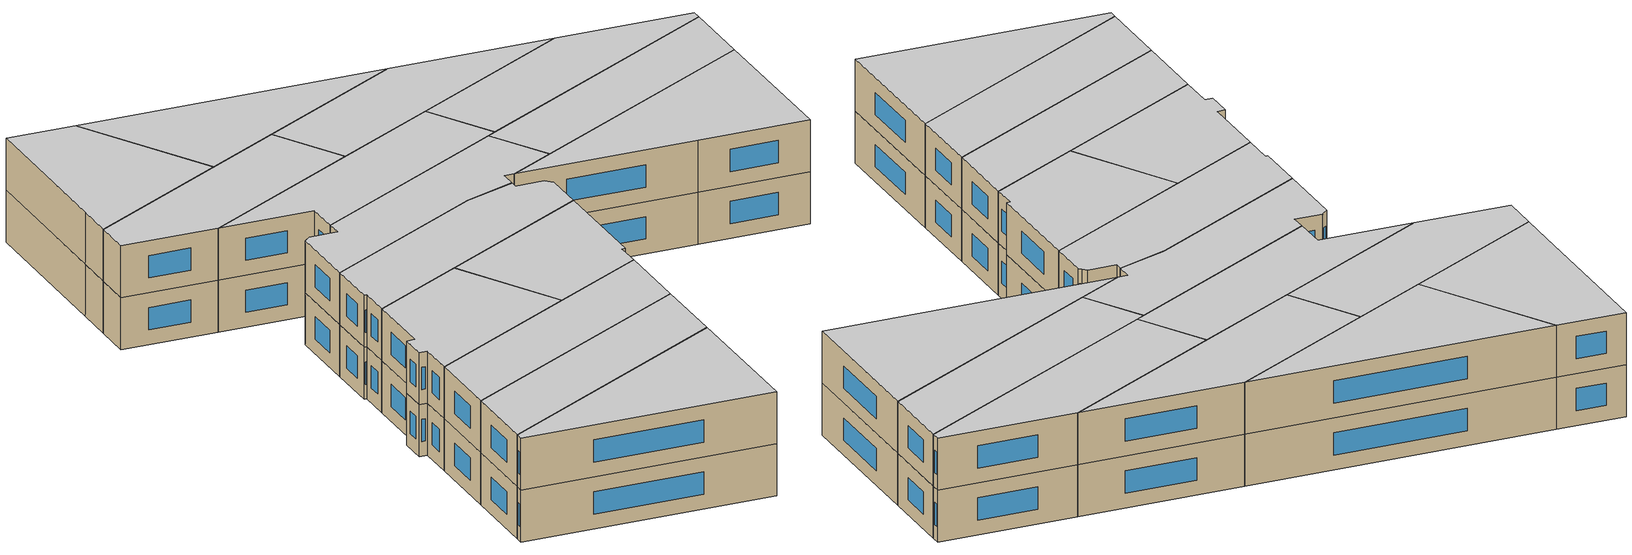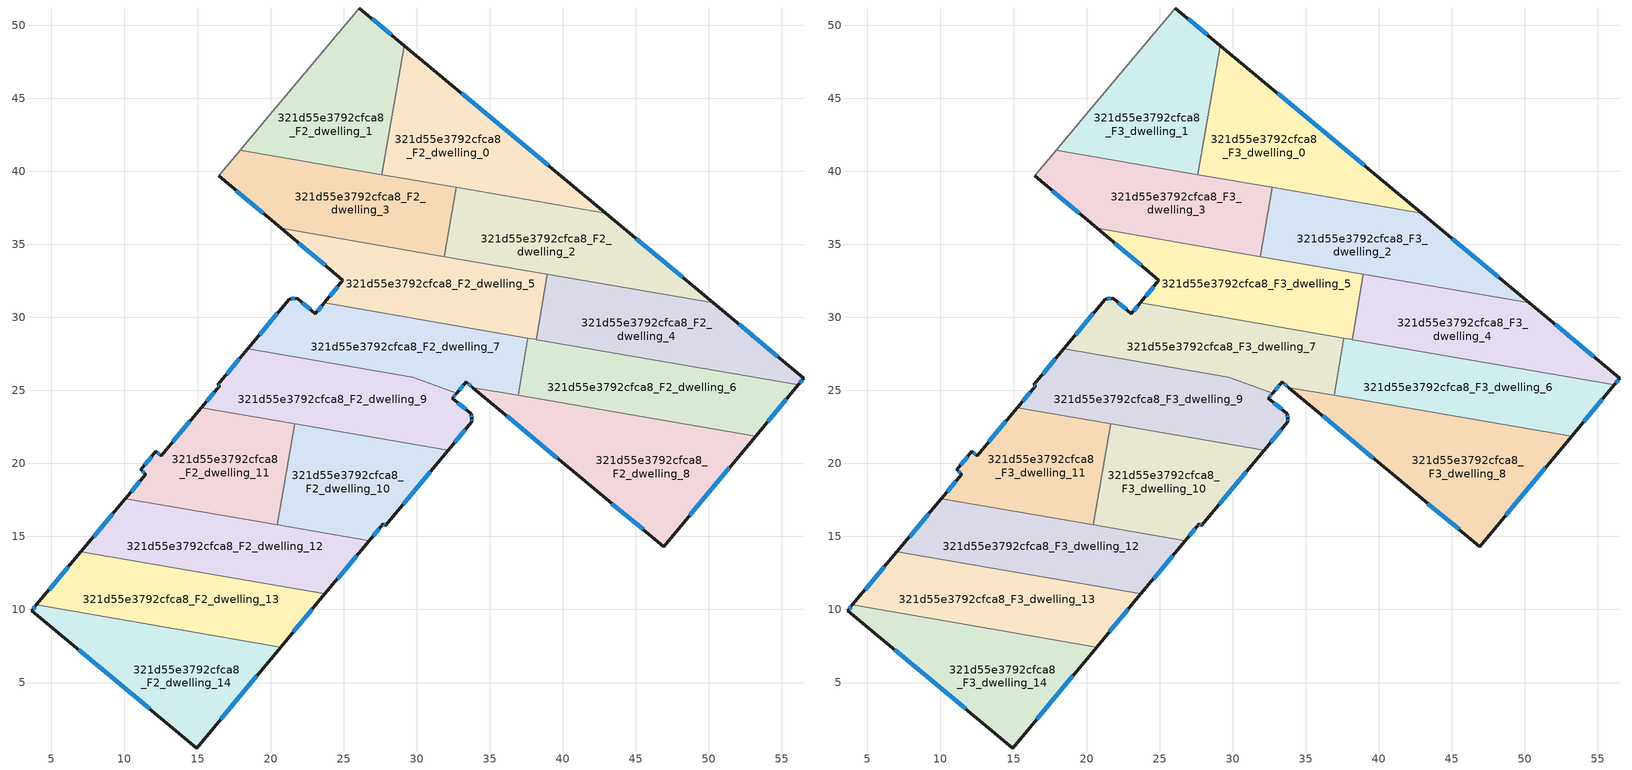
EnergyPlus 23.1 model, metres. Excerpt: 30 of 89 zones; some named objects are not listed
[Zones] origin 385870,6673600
321d55e3792cfca8_F2_dwelling_0
 floor to 321d55e3792cfca8_F1_dwelling_0 (EU_floor_Construction): 42.94,37.13 27.63,39.77 29.15,48.61 z6
 wall outside (EU_wall_Construction): 42.94,37.13 29.15,48.61 z6:9
 wall to 321d55e3792cfca8_F2_dwelling_1 (EU_wall_Construction): 29.15,48.61 27.63,39.77 z6:9
 wall to 321d55e3792cfca8_F2_dwelling_2 (EU_wall_Construction): 32.72,38.89 42.94,37.13 z6:9
 wall to 321d55e3792cfca8_F2_dwelling_3 (EU_wall_Construction): 27.63,39.77 32.72,38.89 z6:9
 window (EU_Window_Construction): 39,40.41 33.09,45.33 z6.86:8.14
321d55e3792cfca8_F2_dwelling_1
 floor to 321d55e3792cfca8_F1_dwelling_1 (EU_floor_Construction): 29.15,48.61 27.63,39.77 17.91,41.44 19.44,43.25 26.07,51.17 z6
 wall outside (EU_wall_Construction): 29.15,48.61 26.07,51.17 z6:9
 wall adiabatic (EU_wall_Construction): 26.07,51.17 19.44,43.25 17.91,41.44 z6:9
 wall to 321d55e3792cfca8_F2_dwelling_3 (EU_wall_Construction): 17.91,41.44 27.63,39.77 z6:9
 window (EU_Window_Construction): 28.27,49.34 26.95,50.44 z6.86:8.14
321d55e3792cfca8_F2_dwelling_10
 floor to 321d55e3792cfca8_F1_dwelling_10 (EU_floor_Construction): 32.16,20.91 27.86,15.74 27.7,15.86 26.75,14.72 20.45,15.8 21.64,22.72 z6
 wall outside (EU_wall_Construction): 26.75,14.72 27.7,15.86 27.86,15.74 32.16,20.91 z6:9
 wall to 321d55e3792cfca8_F2_dwelling_11 (EU_wall_Construction): 21.64,22.72 20.45,15.8 z6:9
 wall to 321d55e3792cfca8_F2_dwelling_9 (EU_wall_Construction): 32.16,20.91 21.64,22.72 z6:9
 wall to 321d55e3792cfca8_F2_dwelling_12 (EU_wall_Construction): 20.45,15.8 26.75,14.72 z6:9
 window (EU_Window_Construction): 29.09,17.22 30.93,19.43 / 27.75,15.83 27.81,15.78 / 27.03,15.04 27.43,15.53 z6.86:8.14
321d55e3792cfca8_F2_dwelling_11
 floor to 321d55e3792cfca8_F1_dwelling_11 (EU_floor_Construction): 21.64,22.72 20.45,15.8 10.07,17.6 11.46,19.26 11.1,19.55 12.16,20.82 12.52,20.53 15.27,23.82 z6
 wall outside (EU_wall_Construction): 15.27,23.82 12.52,20.53 12.16,20.82 11.1,19.55 11.46,19.26 10.07,17.6 z6:9
 wall to 321d55e3792cfca8_F2_dwelling_9 (EU_wall_Construction): 21.64,22.72 15.27,23.82 z6:9
 wall to 321d55e3792cfca8_F2_dwelling_12 (EU_wall_Construction): 10.07,17.6 20.45,15.8 z6:9
 window (EU_Window_Construction): 11.2,19.47 11.36,19.34 / 11.86,20.46 11.4,19.91 / 12.42,20.61 12.26,20.73 / 14.49,22.88 13.31,21.47 / 11.06,18.78 10.46,18.07 z6.86:8.14
321d55e3792cfca8_F2_dwelling_12
 floor to 321d55e3792cfca8_F1_dwelling_12 (EU_floor_Construction): 26.75,14.72 23.72,11.07 7.02,13.95 10.07,17.6 z6
 wall outside (EU_wall_Construction): 23.72,11.07 26.75,14.72 / 10.07,17.6 7.02,13.95 z6:9
 wall to 321d55e3792cfca8_F2_dwelling_13 (EU_wall_Construction): 7.02,13.95 23.72,11.07 z6:9
 window (EU_Window_Construction): 24.59,12.11 25.89,13.67 / 9.19,16.55 7.89,14.99 z6.86:8.14
321d55e3792cfca8_F2_dwelling_13
 floor to 321d55e3792cfca8_F1_dwelling_13 (EU_floor_Construction): 23.72,11.07 20.7,7.42 3.97,10.31 7.02,13.95 z6
 wall outside (EU_wall_Construction): 20.7,7.42 23.72,11.07 / 7.02,13.95 3.97,10.31 z6:9
 wall to 321d55e3792cfca8_F2_dwelling_14 (EU_wall_Construction): 3.97,10.31 20.7,7.42 z6:9
 window (EU_Window_Construction): 21.56,8.46 22.86,10.03 / 6.15,12.91 4.84,11.35 z6.86:8.14
321d55e3792cfca8_F2_dwelling_14
 floor to 321d55e3792cfca8_F1_dwelling_14 (EU_floor_Construction): 20.7,7.42 14.96,0.52 3.65,9.93 3.97,10.31 z6
 wall outside (EU_wall_Construction): 3.97,10.31 3.65,9.93 14.96,0.52 20.7,7.42 z6:9
 window (EU_Window_Construction): 16.6,2.49 19.06,5.45 / 6.88,7.24 11.73,3.21 / 3.88,10.2 3.74,10.03 z6.86:8.14
321d55e3792cfca8_F2_dwelling_2
 floor to 321d55e3792cfca8_F1_dwelling_2 (EU_floor_Construction): 42.94,37.13 50.31,30.98 31.91,34.16 32.72,38.89 z6
 wall outside (EU_wall_Construction): 50.31,30.98 42.94,37.13 z6:9
 wall to 321d55e3792cfca8_F2_dwelling_3 (EU_wall_Construction): 32.72,38.89 31.91,34.16 z6:9
 wall to 321d55e3792cfca8_F2_dwelling_4 (EU_wall_Construction): 38.95,32.94 50.31,30.98 z6:9
 wall to 321d55e3792cfca8_F2_dwelling_5 (EU_wall_Construction): 31.91,34.16 38.95,32.94 z6:9
 window (EU_Window_Construction): 48.2,32.74 45.04,35.37 z6.86:8.14
321d55e3792cfca8_F2_dwelling_3
 floor to 321d55e3792cfca8_F1_dwelling_3 (EU_floor_Construction): 32.72,38.89 31.91,34.16 20.73,36.09 16.44,39.7 17.91,41.44 z6
 wall outside (EU_wall_Construction): 16.44,39.7 20.73,36.09 z6:9
 wall adiabatic (EU_wall_Construction): 17.91,41.44 16.44,39.7 z6:9
 wall to 321d55e3792cfca8_F2_dwelling_5 (EU_wall_Construction): 20.73,36.09 31.91,34.16 z6:9
 window (EU_Window_Construction): 17.67,38.66 19.5,37.12 z6.86:8.14
321d55e3792cfca8_F2_dwelling_4
 floor to 321d55e3792cfca8_F1_dwelling_4 (EU_floor_Construction): 50.31,30.98 56.5,25.83 56.14,25.38 38.18,28.48 38.95,32.94 z6
 wall outside (EU_wall_Construction): 56.14,25.38 56.5,25.83 50.31,30.98 z6:9
 wall to 321d55e3792cfca8_F2_dwelling_5 (EU_wall_Construction): 38.95,32.94 38.18,28.48 z6:9
 wall to 321d55e3792cfca8_F2_dwelling_6 (EU_wall_Construction): 38.18,28.48 56.14,25.38 z6:9
 window (EU_Window_Construction): 56.24,25.51 56.4,25.7 / 54.73,27.3 52.08,29.51 z6.86:8.14
321d55e3792cfca8_F2_dwelling_5
 floor to 321d55e3792cfca8_F1_dwelling_5 (EU_floor_Construction): 38.95,32.94 38.18,28.48 23.67,30.98 24.95,32.54 20.73,36.09 z6
 wall outside (EU_wall_Construction): 20.73,36.09 24.95,32.54 23.67,30.98 z6:9
 wall to 321d55e3792cfca8_F2_dwelling_7 (EU_wall_Construction): 23.67,30.98 37.62,28.58 z6:9
 wall to 321d55e3792cfca8_F2_dwelling_6 (EU_wall_Construction): 37.62,28.58 38.18,28.48 z6:9
 window (EU_Window_Construction): 21.93,35.07 23.74,33.55 / 24.58,32.09 24.04,31.43 z6.86:8.14
321d55e3792cfca8_F2_dwelling_6
 floor to 321d55e3792cfca8_F1_dwelling_6 (EU_floor_Construction): 56.14,25.38 53.2,21.86 36.94,24.66 37.62,28.58 z6
 wall outside (EU_wall_Construction): 53.2,21.86 56.14,25.38 z6:9
 wall to 321d55e3792cfca8_F2_dwelling_7 (EU_wall_Construction): 37.62,28.58 36.94,24.66 z6:9
 wall to 321d55e3792cfca8_F2_dwelling_8 (EU_wall_Construction): 36.94,24.66 53.2,21.86 z6:9
 window (EU_Window_Construction): 54.04,22.86 55.3,24.38 z6.86:8.14
321d55e3792cfca8_F2_dwelling_7
 floor to 321d55e3792cfca8_F1_dwelling_7 (EU_floor_Construction): 37.62,28.58 36.94,24.66 33.85,25.19 33.39,25.58 32.74,24.79 29.75,25.9 18.45,27.85 21.28,31.25 21.82,31.3 23.07,30.25 23.67,30.98 z6
 wall outside (EU_wall_Construction): 21.81,31.31 21.28,31.25 18.45,27.85 / 23.67,30.98 23.07,30.25 21.82,31.3 / 32.74,24.79 33.39,25.58 33.85,25.19 z6:9
 wall to 321d55e3792cfca8_F2_dwelling_9 (EU_wall_Construction): 18.45,27.85 29.75,25.9 32.74,24.79 z6:9
 wall to 321d55e3792cfca8_F2_dwelling_8 (EU_wall_Construction): 33.85,25.19 36.94,24.66 z6:9
 window (EU_Window_Construction): 21.66,31.29 21.43,31.27 / 22.71,30.55 22.18,31 / 23.5,30.77 23.24,30.46 / 33.52,25.47 33.72,25.3 / 32.92,25.02 33.2,25.35 / 20.47,30.28 19.26,28.82 z6.86:8.14
321d55e3792cfca8_F2_dwelling_8
 floor to 321d55e3792cfca8_F1_dwelling_8 (EU_floor_Construction): 53.2,21.86 46.92,14.31 41.95,18.42 33.85,25.19 z6
 wall outside (EU_wall_Construction): 33.85,25.19 41.95,18.42 46.92,14.31 53.2,21.86 z6:9
 window (EU_Window_Construction): 36.16,23.26 39.64,20.36 / 48.71,16.46 51.4,19.7 / 43.37,17.25 45.5,15.48 z6.86:8.14
321d55e3792cfca8_F2_dwelling_9
 floor to 321d55e3792cfca8_F1_dwelling_9 (EU_floor_Construction): 32.74,24.79 32.45,24.45 33.74,23.38 33.77,23.05 33.78,22.85 32.16,20.91 15.27,23.82 16.51,25.3 16.4,25.39 18.45,27.85 29.75,25.9 z6
 wall outside (EU_wall_Construction): 18.45,27.85 16.4,25.39 16.51,25.3 15.27,23.82 / 32.16,20.91 33.78,22.85 33.77,23.05 33.74,23.38 32.45,24.45 32.74,24.79 z6:9
 window (EU_Window_Construction): 16.43,25.36 16.48,25.33 / 17.86,27.15 16.99,26.09 / 32.53,24.55 32.66,24.7 / 33.37,23.69 32.82,24.15 / 33.76,23.15 33.74,23.29 / 33.78,22.91 33.77,23 / 32.63,21.46 33.32,22.29 / 16.16,24.88 15.63,24.24 z6.86:8.14
321d55e3792cfca8_F3_dwelling_0
 floor to 321d55e3792cfca8_F2_dwelling_0 (EU_floor_Construction): 42.94,37.13 27.63,39.77 29.15,48.61 z9
 wall outside (EU_wall_Construction): 42.94,37.13 29.15,48.61 z9:12
 wall to 321d55e3792cfca8_F3_dwelling_1 (EU_wall_Construction): 29.15,48.61 27.63,39.77 z9:12
 wall to 321d55e3792cfca8_F3_dwelling_2 (EU_wall_Construction): 32.72,38.89 42.94,37.13 z9:12
 wall to 321d55e3792cfca8_F3_dwelling_3 (EU_wall_Construction): 27.63,39.77 32.72,38.89 z9:12
 window (EU_Window_Construction): 39,40.41 33.09,45.33 z9.86:11.14
 ceiling to 321d55e3792cfca8_F4_dwelling_0 (EU_floor_Construction): 42.94,37.13 29.15,48.61 27.63,39.77 z12
321d55e3792cfca8_F3_dwelling_1
 floor to 321d55e3792cfca8_F2_dwelling_1 (EU_floor_Construction): 29.15,48.61 27.63,39.77 17.91,41.44 19.44,43.25 26.07,51.17 z9
 wall outside (EU_wall_Construction): 29.15,48.61 26.07,51.17 z9:12
 wall adiabatic (EU_wall_Construction): 26.07,51.17 19.44,43.25 17.91,41.44 z9:12
 wall to 321d55e3792cfca8_F3_dwelling_3 (EU_wall_Construction): 17.91,41.44 27.63,39.77 z9:12
 window (EU_Window_Construction): 28.27,49.34 26.95,50.44 z9.86:11.14
 ceiling to 321d55e3792cfca8_F4_dwelling_1 (EU_floor_Construction): 27.63,39.77 29.15,48.61 26.07,51.17 19.44,43.25 17.91,41.44 z12
321d55e3792cfca8_F3_dwelling_10
 floor to 321d55e3792cfca8_F2_dwelling_10 (EU_floor_Construction): 32.16,20.91 27.86,15.74 27.7,15.86 26.75,14.72 20.45,15.8 21.64,22.72 z9
 wall outside (EU_wall_Construction): 26.75,14.72 27.7,15.86 27.86,15.74 32.16,20.91 z9:12
 wall to 321d55e3792cfca8_F3_dwelling_11 (EU_wall_Construction): 21.64,22.72 20.45,15.8 z9:12
 wall to 321d55e3792cfca8_F3_dwelling_9 (EU_wall_Construction): 32.16,20.91 21.64,22.72 z9:12
 wall to 321d55e3792cfca8_F3_dwelling_12 (EU_wall_Construction): 20.45,15.8 26.75,14.72 z9:12
 window (EU_Window_Construction): 29.09,17.22 30.93,19.43 / 27.75,15.83 27.81,15.78 / 27.03,15.04 27.43,15.53 z9.86:11.14
 ceiling to 321d55e3792cfca8_F4_dwelling_10 (EU_floor_Construction): 27.86,15.74 32.16,20.91 21.64,22.72 20.45,15.8 26.75,14.72 27.7,15.86 z12
321d55e3792cfca8_F3_dwelling_11
 floor to 321d55e3792cfca8_F2_dwelling_11 (EU_floor_Construction): 21.64,22.72 20.45,15.8 10.07,17.6 11.46,19.26 11.1,19.55 12.16,20.82 12.52,20.53 15.27,23.82 z9
 wall outside (EU_wall_Construction): 15.27,23.82 12.52,20.53 12.16,20.82 11.1,19.55 11.46,19.26 10.07,17.6 z9:12
 wall to 321d55e3792cfca8_F3_dwelling_9 (EU_wall_Construction): 21.64,22.72 15.27,23.82 z9:12
 wall to 321d55e3792cfca8_F3_dwelling_12 (EU_wall_Construction): 10.07,17.6 20.45,15.8 z9:12
 window (EU_Window_Construction): 11.2,19.47 11.36,19.34 / 11.86,20.46 11.4,19.91 / 12.42,20.61 12.26,20.73 / 14.49,22.88 13.31,21.47 / 11.06,18.78 10.46,18.07 z9.86:11.14
 ceiling to 321d55e3792cfca8_F4_dwelling_11 (EU_floor_Construction): 20.45,15.8 21.64,22.72 15.27,23.82 12.52,20.53 12.16,20.82 11.1,19.55 11.46,19.26 10.07,17.6 z12
321d55e3792cfca8_F3_dwelling_12
 floor to 321d55e3792cfca8_F2_dwelling_12 (EU_floor_Construction): 26.75,14.72 23.72,11.07 7.02,13.95 10.07,17.6 z9
 wall outside (EU_wall_Construction): 23.72,11.07 26.75,14.72 / 10.07,17.6 7.02,13.95 z9:12
 wall to 321d55e3792cfca8_F3_dwelling_13 (EU_wall_Construction): 7.02,13.95 23.72,11.07 z9:12
 window (EU_Window_Construction): 24.59,12.11 25.89,13.67 / 9.19,16.55 7.89,14.99 z9.86:11.14
 ceiling to 321d55e3792cfca8_F4_dwelling_12 (EU_floor_Construction): 23.72,11.07 26.75,14.72 10.07,17.6 7.02,13.95 z12
321d55e3792cfca8_F3_dwelling_13
 floor to 321d55e3792cfca8_F2_dwelling_13 (EU_floor_Construction): 23.72,11.07 20.7,7.42 3.97,10.31 7.02,13.95 z9
 wall outside (EU_wall_Construction): 20.7,7.42 23.72,11.07 / 7.02,13.95 3.97,10.31 z9:12
 wall to 321d55e3792cfca8_F3_dwelling_14 (EU_wall_Construction): 3.97,10.31 20.7,7.42 z9:12
 window (EU_Window_Construction): 21.56,8.46 22.86,10.03 / 6.15,12.91 4.84,11.35 z9.86:11.14
 ceiling to 321d55e3792cfca8_F4_dwelling_13 (EU_floor_Construction): 20.7,7.42 23.72,11.07 7.02,13.95 3.97,10.31 z12
321d55e3792cfca8_F3_dwelling_14
 floor to 321d55e3792cfca8_F2_dwelling_14 (EU_floor_Construction): 20.7,7.42 14.96,0.52 3.65,9.93 3.97,10.31 z9
 wall outside (EU_wall_Construction): 3.97,10.31 3.65,9.93 14.96,0.52 20.7,7.42 z9:12
 window (EU_Window_Construction): 16.6,2.49 19.06,5.45 / 6.88,7.24 11.73,3.21 / 3.88,10.2 3.74,10.03 z9.86:11.14
 ceiling to 321d55e3792cfca8_F4_dwelling_14 (EU_floor_Construction): 14.96,0.52 20.7,7.42 3.97,10.31 3.65,9.93 z12
321d55e3792cfca8_F3_dwelling_2
 floor to 321d55e3792cfca8_F2_dwelling_2 (EU_floor_Construction): 42.94,37.13 50.31,30.98 31.91,34.16 32.72,38.89 z9
 wall outside (EU_wall_Construction): 50.31,30.98 42.94,37.13 z9:12
 wall to 321d55e3792cfca8_F3_dwelling_3 (EU_wall_Construction): 32.72,38.89 31.91,34.16 z9:12
 wall to 321d55e3792cfca8_F3_dwelling_4 (EU_wall_Construction): 38.95,32.94 50.31,30.98 z9:12
 wall to 321d55e3792cfca8_F3_dwelling_5 (EU_wall_Construction): 31.91,34.16 38.95,32.94 z9:12
 window (EU_Window_Construction): 48.2,32.74 45.04,35.37 z9.86:11.14
 ceiling to 321d55e3792cfca8_F4_dwelling_2 (EU_floor_Construction): 50.31,30.98 42.94,37.13 32.72,38.89 31.91,34.16 z12
321d55e3792cfca8_F3_dwelling_3
 floor to 321d55e3792cfca8_F2_dwelling_3 (EU_floor_Construction): 32.72,38.89 31.91,34.16 20.73,36.09 16.44,39.7 17.91,41.44 z9
 wall outside (EU_wall_Construction): 16.44,39.7 20.73,36.09 z9:12
 wall adiabatic (EU_wall_Construction): 17.91,41.44 16.44,39.7 z9:12
 wall to 321d55e3792cfca8_F3_dwelling_5 (EU_wall_Construction): 20.73,36.09 31.91,34.16 z9:12
 window (EU_Window_Construction): 17.67,38.66 19.5,37.12 z9.86:11.14
 ceiling to 321d55e3792cfca8_F4_dwelling_3 (EU_floor_Construction): 31.91,34.16 32.72,38.89 17.91,41.44 16.44,39.7 20.73,36.09 z12
321d55e3792cfca8_F3_dwelling_4
 floor to 321d55e3792cfca8_F2_dwelling_4 (EU_floor_Construction): 50.31,30.98 56.5,25.83 56.14,25.38 38.18,28.48 38.95,32.94 z9
 wall outside (EU_wall_Construction): 56.14,25.38 56.5,25.83 50.31,30.98 z9:12
 wall to 321d55e3792cfca8_F3_dwelling_5 (EU_wall_Construction): 38.95,32.94 38.18,28.48 z9:12
 wall to 321d55e3792cfca8_F3_dwelling_6 (EU_wall_Construction): 38.18,28.48 56.14,25.38 z9:12
 window (EU_Window_Construction): 56.24,25.51 56.4,25.7 / 54.73,27.3 52.08,29.51 z9.86:11.14
 ceiling to 321d55e3792cfca8_F4_dwelling_4 (EU_floor_Construction): 56.14,25.38 56.5,25.83 50.31,30.98 38.95,32.94 38.18,28.48 z12
321d55e3792cfca8_F3_dwelling_5
 floor to 321d55e3792cfca8_F2_dwelling_5 (EU_floor_Construction): 38.95,32.94 38.18,28.48 23.67,30.98 24.95,32.54 20.73,36.09 z9
 wall outside (EU_wall_Construction): 20.73,36.09 24.95,32.54 23.67,30.98 z9:12
 wall to 321d55e3792cfca8_F3_dwelling_7 (EU_wall_Construction): 23.67,30.98 37.62,28.58 z9:12
 wall to 321d55e3792cfca8_F3_dwelling_6 (EU_wall_Construction): 37.62,28.58 38.18,28.48 z9:12
 window (EU_Window_Construction): 21.93,35.07 23.74,33.55 / 24.58,32.09 24.04,31.43 z9.86:11.14
 ceiling to 321d55e3792cfca8_F4_dwelling_5 (EU_floor_Construction): 38.18,28.48 38.95,32.94 20.73,36.09 24.95,32.54 23.67,30.98 z12
321d55e3792cfca8_F3_dwelling_6
 floor to 321d55e3792cfca8_F2_dwelling_6 (EU_floor_Construction): 56.14,25.38 53.2,21.86 36.94,24.66 37.62,28.58 z9
 wall outside (EU_wall_Construction): 53.2,21.86 56.14,25.38 z9:12
 wall to 321d55e3792cfca8_F3_dwelling_7 (EU_wall_Construction): 37.62,28.58 36.94,24.66 z9:12
 wall to 321d55e3792cfca8_F3_dwelling_8 (EU_wall_Construction): 36.94,24.66 53.2,21.86 z9:12
 window (EU_Window_Construction): 54.04,22.86 55.3,24.38 z9.86:11.14
 ceiling to 321d55e3792cfca8_F4_dwelling_6 (EU_floor_Construction): 53.2,21.86 56.14,25.38 37.62,28.58 36.94,24.66 z12
321d55e3792cfca8_F3_dwelling_7
 floor to 321d55e3792cfca8_F2_dwelling_7 (EU_floor_Construction): 37.62,28.58 36.94,24.66 33.85,25.19 33.39,25.58 32.74,24.79 29.75,25.9 18.45,27.85 21.28,31.25 21.82,31.3 23.07,30.25 23.67,30.98 z9
 wall outside (EU_wall_Construction): 21.81,31.31 21.28,31.25 18.45,27.85 / 23.67,30.98 23.07,30.25 21.82,31.3 / 32.74,24.79 33.39,25.58 33.85,25.19 z9:12
 wall to 321d55e3792cfca8_F3_dwelling_9 (EU_wall_Construction): 18.45,27.85 29.75,25.9 32.74,24.79 z9:12
 wall to 321d55e3792cfca8_F3_dwelling_8 (EU_wall_Construction): 33.85,25.19 36.94,24.66 z9:12
 window (EU_Window_Construction): 21.66,31.29 21.43,31.27 / 22.71,30.55 22.18,31 / 23.5,30.77 23.24,30.46 / 33.52,25.47 33.72,25.3 / 32.92,25.02 33.2,25.35 / 20.47,30.28 19.26,28.82 z9.86:11.14
 ceiling to 321d55e3792cfca8_F4_dwelling_7 (EU_floor_Construction): 36.94,24.66 37.62,28.58 23.67,30.98 23.07,30.25 21.82,31.3 21.28,31.25 18.45,27.85 29.75,25.9 32.74,24.79 33.39,25.58 33.85,25.19 z12
321d55e3792cfca8_F3_dwelling_8
 floor to 321d55e3792cfca8_F2_dwelling_8 (EU_floor_Construction): 53.2,21.86 46.92,14.31 41.95,18.42 33.85,25.19 z9
 wall outside (EU_wall_Construction): 33.85,25.19 41.95,18.42 46.92,14.31 53.2,21.86 z9:12
 window (EU_Window_Construction): 36.16,23.26 39.64,20.36 / 48.71,16.46 51.4,19.7 / 43.37,17.25 45.5,15.48 z9.86:11.14
 ceiling to 321d55e3792cfca8_F4_dwelling_8 (EU_floor_Construction): 46.92,14.31 53.2,21.86 33.85,25.19 41.95,18.42 z12
321d55e3792cfca8_F3_dwelling_9
 floor to 321d55e3792cfca8_F2_dwelling_9 (EU_floor_Construction): 32.74,24.79 32.45,24.45 33.74,23.38 33.77,23.05 33.78,22.85 32.16,20.91 15.27,23.82 16.51,25.3 16.4,25.39 18.45,27.85 29.75,25.9 z9
 wall outside (EU_wall_Construction): 18.45,27.85 16.4,25.39 16.51,25.3 15.27,23.82 / 32.16,20.91 33.78,22.85 33.77,23.05 33.74,23.38 32.45,24.45 32.74,24.79 z9:12
 window (EU_Window_Construction): 16.43,25.36 16.48,25.33 / 17.86,27.15 16.99,26.09 / 32.53,24.55 32.66,24.7 / 33.37,23.69 32.82,24.15 / 33.76,23.15 33.74,23.29 / 33.78,22.91 33.77,23 / 32.63,21.46 33.32,22.29 / 16.16,24.88 15.63,24.24 z9.86:11.14
 ceiling to 321d55e3792cfca8_F4_dwelling_9 (EU_floor_Construction): 32.16,20.91 33.78,22.85 33.77,23.05 33.74,23.38 32.45,24.45 32.74,24.79 29.75,25.9 18.45,27.85 16.4,25.39 16.51,25.3 15.27,23.82 z12
[Building]
EU S2 Campaign: North Axis=0; Terrain=City; Solar Distribution=FullExterior
[Site:Location]
Helsinki-Vantaa.AP: Latitude=60.317; Longitude=24.963; Time Zone=2; Elevation=54.6
[SizingPeriod:WeatherFileDays]
AnnualSizingPeriod: Begin Month=1; Begin Day of Month=1; End Month=12; End Day of Month=31; Day of Week for Start Day=Monday; Use Weather File Daylight Saving Period=No; Use Weather File Rain and Snow Indicators=No
[MATERIAL]
EU_InternalMass_Material: Roughness=MediumRough; Thickness=0.1; Conductivity=1; Density=1800; Specific Heat=900; Thermal Absorptance=0.9; Solar Absorptance=0.7; Visible Absorptance=0.7
[MATERIAL:NOMASS] Roughness=MediumRough; Thermal Absorptance=0.9; Solar Absorptance=0.7; Visible Absorptance=0.7
Name | Thermal Resistance
EU_wall_NoMass | 1.10183
EU_floor_NoMass | 1.70606
[WINDOWMATERIAL:SIMPLEGLAZINGSYSTEM]
EU_Window_SimpleGlazing: UFactor=3.11035; Solar Heat Gain Coefficient=0.8; Visible Transmittance=0.8
[CONSTRUCTION]
EU_wall_Construction: EU_wall_NoMass
EU_floor_Construction: EU_floor_NoMass
EU_Window_Construction: EU_Window_SimpleGlazing
EU_InternalMass_Construction: EU_InternalMass_Material
[ZONE] Type=1; Multiplier=1; Ceiling Height=autocalculate; Floor Area=autocalculate; Part of Total Floor Area=Yes
Name | Volume
321d55e3792cfca8_F2_dwelling_0; 321d55e3792cfca8_F3_dwelling_0 | 208.976
321d55e3792cfca8_F2_dwelling_1; 321d55e3792cfca8_F3_dwelling_1 | 209
321d55e3792cfca8_F2_dwelling_10; 321d55e3792cfca8_F3_dwelling_10 | 181.278
321d55e3792cfca8_F2_dwelling_11; 321d55e3792cfca8_F3_dwelling_11 | 181.263
321d55e3792cfca8_F2_dwelling_12; 321d55e3792cfca8_F3_dwelling_12 | 209.038
321d55e3792cfca8_F2_dwelling_13; 321d55e3792cfca8_F3_dwelling_13 | 209.026
321d55e3792cfca8_F2_dwelling_14; 321d55e3792cfca8_F3_dwelling_14 | 208.985
321d55e3792cfca8_F2_dwelling_2; 321d55e3792cfca8_F3_dwelling_2 | 209.036
321d55e3792cfca8_F2_dwelling_3; 321d55e3792cfca8_F3_dwelling_3 | 209.024
321d55e3792cfca8_F2_dwelling_4; 321d55e3792cfca8_F3_dwelling_4 | 209.021
321d55e3792cfca8_F2_dwelling_5; 321d55e3792cfca8_F3_dwelling_5 | 209.016
321d55e3792cfca8_F2_dwelling_6; 321d55e3792cfca8_F3_dwelling_6 | 210.522
321d55e3792cfca8_F2_dwelling_7; 321d55e3792cfca8_F3_dwelling_7 | 210.53
321d55e3792cfca8_F2_dwelling_8; 321d55e3792cfca8_F3_dwelling_8 | 250.913
321d55e3792cfca8_F2_dwelling_9; 321d55e3792cfca8_F3_dwelling_9 | 219.546
[INTERNALMASS] Construction=EU_InternalMass_Construction
Name | Zone or ZoneList | Surface Area
321d55e3792cfca8_F2_dwelling_0_EU_InternalMass | 321d55e3792cfca8_F2_dwelling_0 | 69.6591
321d55e3792cfca8_F2_dwelling_1_EU_InternalMass | 321d55e3792cfca8_F2_dwelling_1 | 69.6657
321d55e3792cfca8_F2_dwelling_2_EU_InternalMass | 321d55e3792cfca8_F2_dwelling_2 | 69.6795
321d55e3792cfca8_F2_dwelling_3_EU_InternalMass | 321d55e3792cfca8_F2_dwelling_3 | 69.6744
321d55e3792cfca8_F2_dwelling_4_EU_InternalMass | 321d55e3792cfca8_F2_dwelling_4 | 69.6765
321d55e3792cfca8_F2_dwelling_5_EU_InternalMass | 321d55e3792cfca8_F2_dwelling_5 | 69.6728
321d55e3792cfca8_F2_dwelling_6_EU_InternalMass | 321d55e3792cfca8_F2_dwelling_6 | 70.1732
321d55e3792cfca8_F2_dwelling_7_EU_InternalMass | 321d55e3792cfca8_F2_dwelling_7 | 70.1765
321d55e3792cfca8_F2_dwelling_8_EU_InternalMass | 321d55e3792cfca8_F2_dwelling_8 | 83.6384
321d55e3792cfca8_F2_dwelling_9_EU_InternalMass | 321d55e3792cfca8_F2_dwelling_9 | 73.1821
321d55e3792cfca8_F2_dwelling_10_EU_InternalMass | 321d55e3792cfca8_F2_dwelling_10 | 60.4259
321d55e3792cfca8_F2_dwelling_11_EU_InternalMass | 321d55e3792cfca8_F2_dwelling_11 | 60.4209
321d55e3792cfca8_F2_dwelling_12_EU_InternalMass | 321d55e3792cfca8_F2_dwelling_12 | 69.679
321d55e3792cfca8_F2_dwelling_13_EU_InternalMass | 321d55e3792cfca8_F2_dwelling_13 | 69.6751
321d55e3792cfca8_F2_dwelling_14_EU_InternalMass | 321d55e3792cfca8_F2_dwelling_14 | 69.6616
321d55e3792cfca8_F3_dwelling_0_EU_InternalMass | 321d55e3792cfca8_F3_dwelling_0 | 69.6591
321d55e3792cfca8_F3_dwelling_1_EU_InternalMass | 321d55e3792cfca8_F3_dwelling_1 | 69.6657
321d55e3792cfca8_F3_dwelling_2_EU_InternalMass | 321d55e3792cfca8_F3_dwelling_2 | 69.6795
321d55e3792cfca8_F3_dwelling_3_EU_InternalMass | 321d55e3792cfca8_F3_dwelling_3 | 69.6744
321d55e3792cfca8_F3_dwelling_4_EU_InternalMass | 321d55e3792cfca8_F3_dwelling_4 | 69.6765
321d55e3792cfca8_F3_dwelling_5_EU_InternalMass | 321d55e3792cfca8_F3_dwelling_5 | 69.6728
321d55e3792cfca8_F3_dwelling_6_EU_InternalMass | 321d55e3792cfca8_F3_dwelling_6 | 70.1732
321d55e3792cfca8_F3_dwelling_7_EU_InternalMass | 321d55e3792cfca8_F3_dwelling_7 | 70.1765
321d55e3792cfca8_F3_dwelling_8_EU_InternalMass | 321d55e3792cfca8_F3_dwelling_8 | 83.6384
321d55e3792cfca8_F3_dwelling_9_EU_InternalMass | 321d55e3792cfca8_F3_dwelling_9 | 73.1821
321d55e3792cfca8_F3_dwelling_10_EU_InternalMass | 321d55e3792cfca8_F3_dwelling_10 | 60.4259
321d55e3792cfca8_F3_dwelling_11_EU_InternalMass | 321d55e3792cfca8_F3_dwelling_11 | 60.4209
321d55e3792cfca8_F3_dwelling_12_EU_InternalMass | 321d55e3792cfca8_F3_dwelling_12 | 69.679
321d55e3792cfca8_F3_dwelling_13_EU_InternalMass | 321d55e3792cfca8_F3_dwelling_13 | 69.6751
321d55e3792cfca8_F3_dwelling_14_EU_InternalMass | 321d55e3792cfca8_F3_dwelling_14 | 69.6616
[OTHEREQUIPMENT] Fuel Type=Electricity; Design Level Calculation Method=Watts/Area; Power per Zone Floor Area=1; Fraction Latent=0; Fraction Radiant=0; Fraction Lost=0; Carbon Dioxide Generation Rate=0; EndUse Subcategory=EU_Step8_InternalGains
Name | Zone or ZoneList or Space or SpaceList | Schedule
EU_Step8_InternalGain_321d55e3792cfca8_F2_dwelling_0_f000 | 321d55e3792cfca8_F2_dwelling_0 | EU_Step8_GainSchedule_321d55e3792cfca8_F2_dwelling_0_f000
EU_Step8_InternalGain_321d55e3792cfca8_F2_dwelling_1_f000 | 321d55e3792cfca8_F2_dwelling_1 | EU_Step8_GainSchedule_321d55e3792cfca8_F2_dwelling_1_f000
EU_Step8_InternalGain_321d55e3792cfca8_F2_dwelling_2_f000 | 321d55e3792cfca8_F2_dwelling_2 | EU_Step8_GainSchedule_321d55e3792cfca8_F2_dwelling_2_f000
EU_Step8_InternalGain_321d55e3792cfca8_F2_dwelling_3_f000 | 321d55e3792cfca8_F2_dwelling_3 | EU_Step8_GainSchedule_321d55e3792cfca8_F2_dwelling_3_f000
EU_Step8_InternalGain_321d55e3792cfca8_F2_dwelling_4_f000 | 321d55e3792cfca8_F2_dwelling_4 | EU_Step8_GainSchedule_321d55e3792cfca8_F2_dwelling_4_f000
EU_Step8_InternalGain_321d55e3792cfca8_F2_dwelling_5_f000 | 321d55e3792cfca8_F2_dwelling_5 | EU_Step8_GainSchedule_321d55e3792cfca8_F2_dwelling_5_f000
EU_Step8_InternalGain_321d55e3792cfca8_F2_dwelling_6_f000 | 321d55e3792cfca8_F2_dwelling_6 | EU_Step8_GainSchedule_321d55e3792cfca8_F2_dwelling_6_f000
EU_Step8_InternalGain_321d55e3792cfca8_F2_dwelling_7_f000 | 321d55e3792cfca8_F2_dwelling_7 | EU_Step8_GainSchedule_321d55e3792cfca8_F2_dwelling_7_f000
EU_Step8_InternalGain_321d55e3792cfca8_F2_dwelling_8_f000 | 321d55e3792cfca8_F2_dwelling_8 | EU_Step8_GainSchedule_321d55e3792cfca8_F2_dwelling_8_f000
EU_Step8_InternalGain_321d55e3792cfca8_F2_dwelling_9_f000 | 321d55e3792cfca8_F2_dwelling_9 | EU_Step8_GainSchedule_321d55e3792cfca8_F2_dwelling_9_f000
EU_Step8_InternalGain_321d55e3792cfca8_F2_dwelling_10_f000 | 321d55e3792cfca8_F2_dwelling_10 | EU_Step8_GainSchedule_321d55e3792cfca8_F2_dwelling_10_f000
EU_Step8_InternalGain_321d55e3792cfca8_F2_dwelling_11_f000 | 321d55e3792cfca8_F2_dwelling_11 | EU_Step8_GainSchedule_321d55e3792cfca8_F2_dwelling_11_f000
EU_Step8_InternalGain_321d55e3792cfca8_F2_dwelling_12_f000 | 321d55e3792cfca8_F2_dwelling_12 | EU_Step8_GainSchedule_321d55e3792cfca8_F2_dwelling_12_f000
EU_Step8_InternalGain_321d55e3792cfca8_F2_dwelling_13_f000 | 321d55e3792cfca8_F2_dwelling_13 | EU_Step8_GainSchedule_321d55e3792cfca8_F2_dwelling_13_f000
EU_Step8_InternalGain_321d55e3792cfca8_F2_dwelling_14_f000 | 321d55e3792cfca8_F2_dwelling_14 | EU_Step8_GainSchedule_321d55e3792cfca8_F2_dwelling_14_f000
EU_Step8_InternalGain_321d55e3792cfca8_F3_dwelling_0_f000 | 321d55e3792cfca8_F3_dwelling_0 | EU_Step8_GainSchedule_321d55e3792cfca8_F3_dwelling_0_f000
EU_Step8_InternalGain_321d55e3792cfca8_F3_dwelling_1_f000 | 321d55e3792cfca8_F3_dwelling_1 | EU_Step8_GainSchedule_321d55e3792cfca8_F3_dwelling_1_f000
EU_Step8_InternalGain_321d55e3792cfca8_F3_dwelling_2_f000 | 321d55e3792cfca8_F3_dwelling_2 | EU_Step8_GainSchedule_321d55e3792cfca8_F3_dwelling_2_f000
EU_Step8_InternalGain_321d55e3792cfca8_F3_dwelling_3_f000 | 321d55e3792cfca8_F3_dwelling_3 | EU_Step8_GainSchedule_321d55e3792cfca8_F3_dwelling_3_f000
EU_Step8_InternalGain_321d55e3792cfca8_F3_dwelling_4_f000 | 321d55e3792cfca8_F3_dwelling_4 | EU_Step8_GainSchedule_321d55e3792cfca8_F3_dwelling_4_f000
EU_Step8_InternalGain_321d55e3792cfca8_F3_dwelling_5_f000 | 321d55e3792cfca8_F3_dwelling_5 | EU_Step8_GainSchedule_321d55e3792cfca8_F3_dwelling_5_f000
EU_Step8_InternalGain_321d55e3792cfca8_F3_dwelling_6_f000 | 321d55e3792cfca8_F3_dwelling_6 | EU_Step8_GainSchedule_321d55e3792cfca8_F3_dwelling_6_f000
EU_Step8_InternalGain_321d55e3792cfca8_F3_dwelling_7_f000 | 321d55e3792cfca8_F3_dwelling_7 | EU_Step8_GainSchedule_321d55e3792cfca8_F3_dwelling_7_f000
EU_Step8_InternalGain_321d55e3792cfca8_F3_dwelling_8_f000 | 321d55e3792cfca8_F3_dwelling_8 | EU_Step8_GainSchedule_321d55e3792cfca8_F3_dwelling_8_f000
EU_Step8_InternalGain_321d55e3792cfca8_F3_dwelling_9_f000 | 321d55e3792cfca8_F3_dwelling_9 | EU_Step8_GainSchedule_321d55e3792cfca8_F3_dwelling_9_f000
EU_Step8_InternalGain_321d55e3792cfca8_F3_dwelling_10_f000 | 321d55e3792cfca8_F3_dwelling_10 | EU_Step8_GainSchedule_321d55e3792cfca8_F3_dwelling_10_f000
EU_Step8_InternalGain_321d55e3792cfca8_F3_dwelling_11_f000 | 321d55e3792cfca8_F3_dwelling_11 | EU_Step8_GainSchedule_321d55e3792cfca8_F3_dwelling_11_f000
EU_Step8_InternalGain_321d55e3792cfca8_F3_dwelling_12_f000 | 321d55e3792cfca8_F3_dwelling_12 | EU_Step8_GainSchedule_321d55e3792cfca8_F3_dwelling_12_f000
EU_Step8_InternalGain_321d55e3792cfca8_F3_dwelling_13_f000 | 321d55e3792cfca8_F3_dwelling_13 | EU_Step8_GainSchedule_321d55e3792cfca8_F3_dwelling_13_f000
EU_Step8_InternalGain_321d55e3792cfca8_F3_dwelling_14_f000 | 321d55e3792cfca8_F3_dwelling_14 | EU_Step8_GainSchedule_321d55e3792cfca8_F3_dwelling_14_f000
[ZONEVENTILATION:DESIGNFLOWRATE] Schedule=EU_AlwaysOn; Design Flow Rate Calculation Method=AirChanges/Hour; Air Changes per Hour=0.756316; Ventilation Type=Natural; Fan Pressure Rise=0; Fan Total Efficiency=1; Constant Term Coefficient=1; Temperature Term Coefficient=0; Velocity Term Coefficient=0; Velocity Squared Term Coefficient=0; Minimum Indoor Temperature=-100; Maximum Indoor Temperature=100; Delta Temperature=-100; Minimum Outdoor Temperature=-100; Maximum Outdoor Temperature=100; Maximum Wind Speed=40
Name | Zone or ZoneList or Space or SpaceList
EU_ConstantAir_321d55e3792cfca8_F2_dwelling_0 | 321d55e3792cfca8_F2_dwelling_0
EU_ConstantAir_321d55e3792cfca8_F2_dwelling_1 | 321d55e3792cfca8_F2_dwelling_1
EU_ConstantAir_321d55e3792cfca8_F2_dwelling_2 | 321d55e3792cfca8_F2_dwelling_2
EU_ConstantAir_321d55e3792cfca8_F2_dwelling_3 | 321d55e3792cfca8_F2_dwelling_3
EU_ConstantAir_321d55e3792cfca8_F2_dwelling_4 | 321d55e3792cfca8_F2_dwelling_4
EU_ConstantAir_321d55e3792cfca8_F2_dwelling_5 | 321d55e3792cfca8_F2_dwelling_5
EU_ConstantAir_321d55e3792cfca8_F2_dwelling_6 | 321d55e3792cfca8_F2_dwelling_6
EU_ConstantAir_321d55e3792cfca8_F2_dwelling_7 | 321d55e3792cfca8_F2_dwelling_7
EU_ConstantAir_321d55e3792cfca8_F2_dwelling_8 | 321d55e3792cfca8_F2_dwelling_8
EU_ConstantAir_321d55e3792cfca8_F2_dwelling_9 | 321d55e3792cfca8_F2_dwelling_9
EU_ConstantAir_321d55e3792cfca8_F2_dwelling_10 | 321d55e3792cfca8_F2_dwelling_10
EU_ConstantAir_321d55e3792cfca8_F2_dwelling_11 | 321d55e3792cfca8_F2_dwelling_11
EU_ConstantAir_321d55e3792cfca8_F2_dwelling_12 | 321d55e3792cfca8_F2_dwelling_12
EU_ConstantAir_321d55e3792cfca8_F2_dwelling_13 | 321d55e3792cfca8_F2_dwelling_13
EU_ConstantAir_321d55e3792cfca8_F2_dwelling_14 | 321d55e3792cfca8_F2_dwelling_14
EU_ConstantAir_321d55e3792cfca8_F3_dwelling_0 | 321d55e3792cfca8_F3_dwelling_0
EU_ConstantAir_321d55e3792cfca8_F3_dwelling_1 | 321d55e3792cfca8_F3_dwelling_1
EU_ConstantAir_321d55e3792cfca8_F3_dwelling_2 | 321d55e3792cfca8_F3_dwelling_2
EU_ConstantAir_321d55e3792cfca8_F3_dwelling_3 | 321d55e3792cfca8_F3_dwelling_3
EU_ConstantAir_321d55e3792cfca8_F3_dwelling_4 | 321d55e3792cfca8_F3_dwelling_4
EU_ConstantAir_321d55e3792cfca8_F3_dwelling_5 | 321d55e3792cfca8_F3_dwelling_5
EU_ConstantAir_321d55e3792cfca8_F3_dwelling_6 | 321d55e3792cfca8_F3_dwelling_6
EU_ConstantAir_321d55e3792cfca8_F3_dwelling_7 | 321d55e3792cfca8_F3_dwelling_7
EU_ConstantAir_321d55e3792cfca8_F3_dwelling_8 | 321d55e3792cfca8_F3_dwelling_8
EU_ConstantAir_321d55e3792cfca8_F3_dwelling_9 | 321d55e3792cfca8_F3_dwelling_9
EU_ConstantAir_321d55e3792cfca8_F3_dwelling_10 | 321d55e3792cfca8_F3_dwelling_10
EU_ConstantAir_321d55e3792cfca8_F3_dwelling_11 | 321d55e3792cfca8_F3_dwelling_11
EU_ConstantAir_321d55e3792cfca8_F3_dwelling_12 | 321d55e3792cfca8_F3_dwelling_12
EU_ConstantAir_321d55e3792cfca8_F3_dwelling_13 | 321d55e3792cfca8_F3_dwelling_13
EU_ConstantAir_321d55e3792cfca8_F3_dwelling_14 | 321d55e3792cfca8_F3_dwelling_14
[HVACTEMPLATE:THERMOSTAT] Constant Heating Setpoint=20; Constant Cooling Setpoint=50
EU_HeatOnly_321d55e3792cfca8_F5_dwelling_10; EU_HeatOnly_321d55e3792cfca8_F5_dwelling_11; EU_HeatOnly_321d55e3792cfca8_F5_dwelling_12; EU_HeatOnly_321d55e3792cfca8_F5_dwelling_13
[HVACTEMPLATE:ZONE:IDEALLOADSAIRSYSTEM] System Availability Schedule=EU_AlwaysOn; Maximum Heating Supply Air Temperature=50; Minimum Cooling Supply Air Temperature=13; Maximum Heating Supply Air Humidity Ratio=0.0156; Minimum Cooling Supply Air Humidity Ratio=0.0077; Heating Limit=NoLimit; Cooling Limit=NoLimit; Heating Availability Schedule=EU_AlwaysOn; Cooling Availability Schedule=EU_CoolingOff; Dehumidification Control Type=ConstantSensibleHeatRatio; Cooling Sensible Heat Ratio=0.7; Dehumidification Setpoint=60; Humidification Control Type=None; Humidification Setpoint=30; Outdoor Air Method=None; Outdoor Air Flow Rate per Person=0.00944; Outdoor Air Flow Rate per Zone Floor Area=0; Outdoor Air Flow Rate per Zone=0; Demand Controlled Ventilation Type=None; Outdoor Air Economizer Type=NoEconomizer; Heat Recovery Type=None; Sensible Heat Recovery Effectiveness=0.7; Latent Heat Recovery Effectiveness=0.65
Name | Template Thermostat
321d55e3792cfca8_F2_dwelling_0 | EU_HeatOnly_321d55e3792cfca8_F2_dwelling_0
321d55e3792cfca8_F2_dwelling_1 | EU_HeatOnly_321d55e3792cfca8_F2_dwelling_1
321d55e3792cfca8_F2_dwelling_2 | EU_HeatOnly_321d55e3792cfca8_F2_dwelling_2
321d55e3792cfca8_F2_dwelling_3 | EU_HeatOnly_321d55e3792cfca8_F2_dwelling_3
321d55e3792cfca8_F2_dwelling_4 | EU_HeatOnly_321d55e3792cfca8_F2_dwelling_4
321d55e3792cfca8_F2_dwelling_5 | EU_HeatOnly_321d55e3792cfca8_F2_dwelling_5
321d55e3792cfca8_F2_dwelling_6 | EU_HeatOnly_321d55e3792cfca8_F2_dwelling_6
321d55e3792cfca8_F2_dwelling_7 | EU_HeatOnly_321d55e3792cfca8_F2_dwelling_7
321d55e3792cfca8_F2_dwelling_8 | EU_HeatOnly_321d55e3792cfca8_F2_dwelling_8
321d55e3792cfca8_F2_dwelling_9 | EU_HeatOnly_321d55e3792cfca8_F2_dwelling_9
321d55e3792cfca8_F2_dwelling_10 | EU_HeatOnly_321d55e3792cfca8_F2_dwelling_10
321d55e3792cfca8_F2_dwelling_11 | EU_HeatOnly_321d55e3792cfca8_F2_dwelling_11
321d55e3792cfca8_F2_dwelling_12 | EU_HeatOnly_321d55e3792cfca8_F2_dwelling_12
321d55e3792cfca8_F2_dwelling_13 | EU_HeatOnly_321d55e3792cfca8_F2_dwelling_13
321d55e3792cfca8_F2_dwelling_14 | EU_HeatOnly_321d55e3792cfca8_F2_dwelling_14
321d55e3792cfca8_F3_dwelling_0 | EU_HeatOnly_321d55e3792cfca8_F3_dwelling_0
321d55e3792cfca8_F3_dwelling_1 | EU_HeatOnly_321d55e3792cfca8_F3_dwelling_1
321d55e3792cfca8_F3_dwelling_2 | EU_HeatOnly_321d55e3792cfca8_F3_dwelling_2
321d55e3792cfca8_F3_dwelling_3 | EU_HeatOnly_321d55e3792cfca8_F3_dwelling_3
321d55e3792cfca8_F3_dwelling_4 | EU_HeatOnly_321d55e3792cfca8_F3_dwelling_4
321d55e3792cfca8_F3_dwelling_5 | EU_HeatOnly_321d55e3792cfca8_F3_dwelling_5
321d55e3792cfca8_F3_dwelling_6 | EU_HeatOnly_321d55e3792cfca8_F3_dwelling_6
321d55e3792cfca8_F3_dwelling_7 | EU_HeatOnly_321d55e3792cfca8_F3_dwelling_7
321d55e3792cfca8_F3_dwelling_8 | EU_HeatOnly_321d55e3792cfca8_F3_dwelling_8
321d55e3792cfca8_F3_dwelling_9 | EU_HeatOnly_321d55e3792cfca8_F3_dwelling_9
321d55e3792cfca8_F3_dwelling_10 | EU_HeatOnly_321d55e3792cfca8_F3_dwelling_10
321d55e3792cfca8_F3_dwelling_11 | EU_HeatOnly_321d55e3792cfca8_F3_dwelling_11
321d55e3792cfca8_F3_dwelling_12 | EU_HeatOnly_321d55e3792cfca8_F3_dwelling_12
321d55e3792cfca8_F3_dwelling_13 | EU_HeatOnly_321d55e3792cfca8_F3_dwelling_13
321d55e3792cfca8_F3_dwelling_14 | EU_HeatOnly_321d55e3792cfca8_F3_dwelling_14
[SIZING:ZONE] Zone Cooling Design Supply Air Temperature Input Method=SupplyAirTemperature; Zone Cooling Design Supply Air Temperature=13; Zone Heating Design Supply Air Temperature Input Method=SupplyAirTemperature; Zone Heating Design Supply Air Temperature=50; Zone Cooling Design Supply Air Humidity Ratio=0.008; Zone Heating Design Supply Air Humidity Ratio=0.008; Cooling Design Air Flow Method=DesignDay; Cooling Design Air Flow Rate=0; Cooling Minimum Air Flow per Zone Floor Area=0.000762; Cooling Minimum Air Flow=0; Cooling Minimum Air Flow Fraction=0.2; Heating Design Air Flow Method=DesignDay; Heating Design Air Flow Rate=0; Heating Maximum Air Flow per Zone Floor Area=0.002032; Heating Maximum Air Flow=0.141576; Heating Maximum Air Flow Fraction=0.3; Account for Dedicated Outdoor Air System=No; Dedicated Outdoor Air System Control Strategy=NeutralSupplyAir; Dedicated Outdoor Air Low Setpoint Temperature for Design=autosize; Dedicated Outdoor Air High Setpoint Temperature for Design=autosize; Zone Load Sizing Method=Sensible Load Only No Latent Load; Zone Latent Cooling Design Supply Air Humidity Ratio Input Method=HumidityRatioDifference; Zone Cooling Design Supply Air Humidity Ratio Difference=0.005; Zone Latent Heating Design Supply Air Humidity Ratio Input Method=HumidityRatioDifference; Zone Humidification Design Supply Air Humidity Ratio Difference=0.005
321d55e3792cfca8_F2_dwelling_0; 321d55e3792cfca8_F2_dwelling_1; 321d55e3792cfca8_F2_dwelling_2; 321d55e3792cfca8_F2_dwelling_3; 321d55e3792cfca8_F2_dwelling_4; 321d55e3792cfca8_F2_dwelling_5; 321d55e3792cfca8_F2_dwelling_6; 321d55e3792cfca8_F2_dwelling_7; 321d55e3792cfca8_F2_dwelling_8; 321d55e3792cfca8_F2_dwelling_9; 321d55e3792cfca8_F2_dwelling_10; 321d55e3792cfca8_F2_dwelling_11; 321d55e3792cfca8_F2_dwelling_12; 321d55e3792cfca8_F2_dwelling_13; 321d55e3792cfca8_F2_dwelling_14; 321d55e3792cfca8_F3_dwelling_0; 321d55e3792cfca8_F3_dwelling_1; 321d55e3792cfca8_F3_dwelling_2; 321d55e3792cfca8_F3_dwelling_3; 321d55e3792cfca8_F3_dwelling_4; 321d55e3792cfca8_F3_dwelling_5; 321d55e3792cfca8_F3_dwelling_6; 321d55e3792cfca8_F3_dwelling_7; 321d55e3792cfca8_F3_dwelling_8; 321d55e3792cfca8_F3_dwelling_9; 321d55e3792cfca8_F3_dwelling_10; 321d55e3792cfca8_F3_dwelling_11; 321d55e3792cfca8_F3_dwelling_12; 321d55e3792cfca8_F3_dwelling_13; 321d55e3792cfca8_F3_dwelling_14
[SCHEDULE:CONSTANT]
Name | Hourly Value
EU_AlwaysOn | 1
EU_CoolingOff | 0
[SCHEDULE:FILE] Column Number=1; Rows to Skip at Top=0; Number of Hours of Data=8760; Column Separator=Comma; Interpolate to Timestep=No; Minutes per Item=60; Adjust Schedule for Daylight Savings=Yes
Name | File
EU_Step8_GainSchedule_321d55e3792cfca8_F2_dwelling_0_f000 | ../../schedules/321d55e3792cfca8/321d55e3792cfca8_F2_dwelling_0_f000_gain.csv
EU_Step8_GainSchedule_321d55e3792cfca8_F2_dwelling_1_f000 | ../../schedules/321d55e3792cfca8/321d55e3792cfca8_F2_dwelling_1_f000_gain.csv
EU_Step8_GainSchedule_321d55e3792cfca8_F2_dwelling_2_f000 | ../../schedules/321d55e3792cfca8/321d55e3792cfca8_F2_dwelling_2_f000_gain.csv
EU_Step8_GainSchedule_321d55e3792cfca8_F2_dwelling_3_f000 | ../../schedules/321d55e3792cfca8/321d55e3792cfca8_F2_dwelling_3_f000_gain.csv
EU_Step8_GainSchedule_321d55e3792cfca8_F2_dwelling_4_f000 | ../../schedules/321d55e3792cfca8/321d55e3792cfca8_F2_dwelling_4_f000_gain.csv
EU_Step8_GainSchedule_321d55e3792cfca8_F2_dwelling_5_f000 | ../../schedules/321d55e3792cfca8/321d55e3792cfca8_F2_dwelling_5_f000_gain.csv
EU_Step8_GainSchedule_321d55e3792cfca8_F2_dwelling_6_f000 | ../../schedules/321d55e3792cfca8/321d55e3792cfca8_F2_dwelling_6_f000_gain.csv
EU_Step8_GainSchedule_321d55e3792cfca8_F2_dwelling_7_f000 | ../../schedules/321d55e3792cfca8/321d55e3792cfca8_F2_dwelling_7_f000_gain.csv
EU_Step8_GainSchedule_321d55e3792cfca8_F2_dwelling_8_f000 | ../../schedules/321d55e3792cfca8/321d55e3792cfca8_F2_dwelling_8_f000_gain.csv
EU_Step8_GainSchedule_321d55e3792cfca8_F2_dwelling_9_f000 | ../../schedules/321d55e3792cfca8/321d55e3792cfca8_F2_dwelling_9_f000_gain.csv
EU_Step8_GainSchedule_321d55e3792cfca8_F2_dwelling_10_f000 | ../../schedules/321d55e3792cfca8/321d55e3792cfca8_F2_dwelling_10_f000_gain.csv
EU_Step8_GainSchedule_321d55e3792cfca8_F2_dwelling_11_f000 | ../../schedules/321d55e3792cfca8/321d55e3792cfca8_F2_dwelling_11_f000_gain.csv
EU_Step8_GainSchedule_321d55e3792cfca8_F2_dwelling_12_f000 | ../../schedules/321d55e3792cfca8/321d55e3792cfca8_F2_dwelling_12_f000_gain.csv
EU_Step8_GainSchedule_321d55e3792cfca8_F2_dwelling_13_f000 | ../../schedules/321d55e3792cfca8/321d55e3792cfca8_F2_dwelling_13_f000_gain.csv
EU_Step8_GainSchedule_321d55e3792cfca8_F2_dwelling_14_f000 | ../../schedules/321d55e3792cfca8/321d55e3792cfca8_F2_dwelling_14_f000_gain.csv
EU_Step8_GainSchedule_321d55e3792cfca8_F3_dwelling_0_f000 | ../../schedules/321d55e3792cfca8/321d55e3792cfca8_F3_dwelling_0_f000_gain.csv
EU_Step8_GainSchedule_321d55e3792cfca8_F3_dwelling_1_f000 | ../../schedules/321d55e3792cfca8/321d55e3792cfca8_F3_dwelling_1_f000_gain.csv
EU_Step8_GainSchedule_321d55e3792cfca8_F3_dwelling_2_f000 | ../../schedules/321d55e3792cfca8/321d55e3792cfca8_F3_dwelling_2_f000_gain.csv
EU_Step8_GainSchedule_321d55e3792cfca8_F3_dwelling_3_f000 | ../../schedules/321d55e3792cfca8/321d55e3792cfca8_F3_dwelling_3_f000_gain.csv
EU_Step8_GainSchedule_321d55e3792cfca8_F3_dwelling_4_f000 | ../../schedules/321d55e3792cfca8/321d55e3792cfca8_F3_dwelling_4_f000_gain.csv
EU_Step8_GainSchedule_321d55e3792cfca8_F3_dwelling_5_f000 | ../../schedules/321d55e3792cfca8/321d55e3792cfca8_F3_dwelling_5_f000_gain.csv
EU_Step8_GainSchedule_321d55e3792cfca8_F3_dwelling_6_f000 | ../../schedules/321d55e3792cfca8/321d55e3792cfca8_F3_dwelling_6_f000_gain.csv
EU_Step8_GainSchedule_321d55e3792cfca8_F3_dwelling_7_f000 | ../../schedules/321d55e3792cfca8/321d55e3792cfca8_F3_dwelling_7_f000_gain.csv
EU_Step8_GainSchedule_321d55e3792cfca8_F3_dwelling_8_f000 | ../../schedules/321d55e3792cfca8/321d55e3792cfca8_F3_dwelling_8_f000_gain.csv
EU_Step8_GainSchedule_321d55e3792cfca8_F3_dwelling_9_f000 | ../../schedules/321d55e3792cfca8/321d55e3792cfca8_F3_dwelling_9_f000_gain.csv
EU_Step8_GainSchedule_321d55e3792cfca8_F3_dwelling_10_f000 | ../../schedules/321d55e3792cfca8/321d55e3792cfca8_F3_dwelling_10_f000_gain.csv
EU_Step8_GainSchedule_321d55e3792cfca8_F3_dwelling_11_f000 | ../../schedules/321d55e3792cfca8/321d55e3792cfca8_F3_dwelling_11_f000_gain.csv
EU_Step8_GainSchedule_321d55e3792cfca8_F3_dwelling_12_f000 | ../../schedules/321d55e3792cfca8/321d55e3792cfca8_F3_dwelling_12_f000_gain.csv
EU_Step8_GainSchedule_321d55e3792cfca8_F3_dwelling_13_f000 | ../../schedules/321d55e3792cfca8/321d55e3792cfca8_F3_dwelling_13_f000_gain.csv
EU_Step8_GainSchedule_321d55e3792cfca8_F3_dwelling_14_f000 | ../../schedules/321d55e3792cfca8/321d55e3792cfca8_F3_dwelling_14_f000_gain.csv
